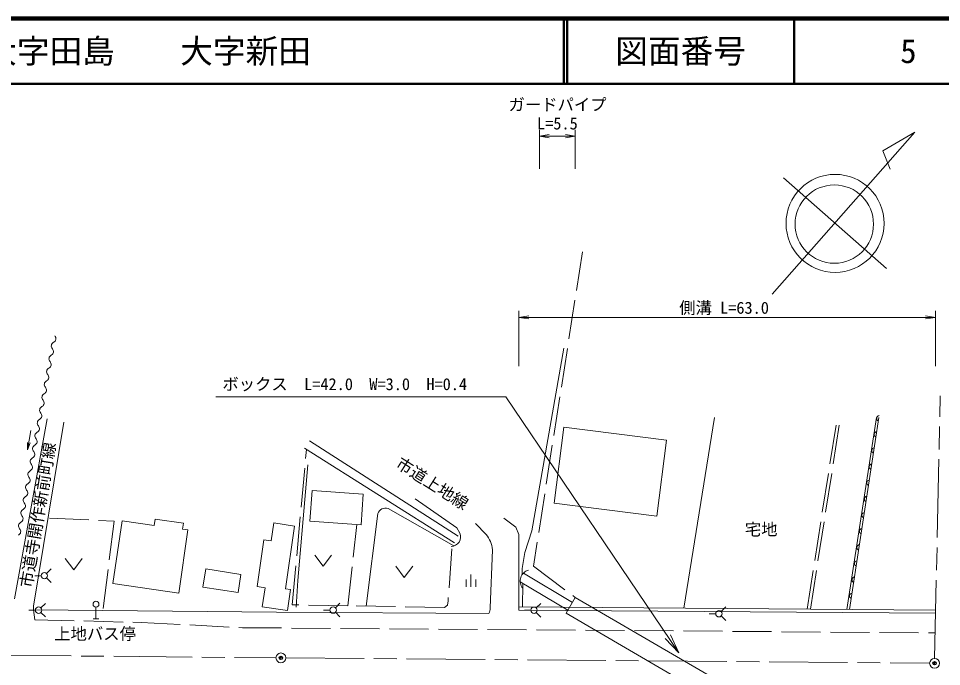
# Model space of a CAD drawing. Units: millimetres, scale not verified. Extents: x 40000 to 680000, y 20000 to 380000.
# Drawn here: x 425269 to 566561, y 280774 to 380000 of the extents above; entities that cross this region are included whole.
import ezdxf
from ezdxf.enums import TextEntityAlignment as Align

# ---------------------------------------------------------------- set-up
doc = ezdxf.new("R2010")
doc.units = ezdxf.units.MM
doc.header["$LTSCALE"] = 1000
doc.header["$PDMODE"] = 32
doc.header["$PDSIZE"] = 500
doc.linetypes.add('CHAIN', pattern=[18.5, 12, -1.5, 3.5, -1.5])
doc.linetypes.add('DASHED', pattern=[7.5, 6, -1.5])
for name, color, linetype, lineweight in [('M-BGD', 7, 'Continuous', 13), ('M-BGD-EXST', 7, 'Continuous', 13), ('M-BMK', 2, 'CHAIN', 13), ('M-BMK-SRVR', 3, 'Continuous', 13), ('M-STR-HTXT', 7, 'Continuous', 13), ('M-STR-STR1', 1, 'Continuous', 13), ('M-TTL', 2, 'Continuous', 140), ('M-TTL-LINE', 7, 'Continuous', 50), ('M-TTL-TXT', 7, 'Continuous', 13)]:
    doc.layers.add(name, color=color, linetype=linetype, lineweight=lineweight)
doc.layers.add('M-BMK-HTXT', color=7, linetype='Continuous')
doc.layers.add('M-OTRS', color=6, linetype='Continuous')
doc.styles.add('ＭＳ ゴシック', font='')
doc.styles.get('ＭＳ ゴシック').set_extended_font_data('MS Gothic')

# ---------------------------------------------------------------- blocks, each defined once
blk = doc.blocks.new('open_arrow')
at = {"color": 0, "linetype": 'Continuous', "lineweight": -2}
blk.add_lwpolyline([(7.5, 1.25), (0, 0), (7.5, -1.25)], dxfattribs=at)

msp = doc.modelspace()

# ---------------------------------------------------------------- linework, layer by layer
at = {"layer": 'M-BGD', "linetype": 'DASHED'}
for p, q in [((511594, 344292), (504100, 296122)), ((545982, 289576), (550601, 318914)), ((546482, 289572), (551102, 318914)), ((467183, 290233), (469341, 314028)), ((430033, 303479), (439936, 303055)), ((439936, 303055), (438174, 289354)), ((475684, 290088), (477046, 302534)), ((491620, 298805), (491026, 290826)), ((504100, 296122), (510507, 291349)), ((475684, 290088), (467183, 290233)), ((490467, 289817), (475684, 290088)), ((490928, 290146), (490467, 289817)), ((491026, 290826), (490928, 290146)), ((427778, 287942), (427553, 289452)), ((427778, 287942), (444034, 287521)), ((444034, 287521), (459551, 286721)), ((459551, 286721), (565591, 285930))]:
    msp.add_line(p, q, dxfattribs=at)
at = {"layer": 'M-BGD'}
for p, q in [((508732, 329535), (503833, 301545)), ((429662, 318714), (424642, 291118)), ((432202, 318183), (427569, 290002)), ((531828, 318914), (527135, 289717)), ((552042, 289531), (556614, 318914)), ((552460, 289528), (556950, 318914)), ((426671, 313941), (427167, 316899)), ((507278, 305811), (508765, 317435)), ((508765, 317435), (524461, 315427)), ((469820, 315354), (492579, 300752)), ((522973, 303803), (524461, 315427)), ((469031, 314223), (491997, 299724)), ((469567, 311672), (468031, 293940)), ((469886, 303050), (470223, 307738)), ((470223, 307738), (478043, 307174)), ((477705, 302487), (478043, 307174)), ((492364, 302000), (485978, 306462)), ((507278, 305811), (522973, 303803)), ((480256, 304195), (478497, 290036)), ((481865, 304979), (491897, 299238)), ((441131, 303084), (439720, 293493)), ((441131, 303084), (446024, 302364)), ((446171, 303363), (446024, 302364)), ((446171, 303363), (450528, 302722)), ((450528, 302722), (450396, 301821)), ((464357, 302759), (463954, 300018)), ((464357, 302759), (467540, 302291)), ((469886, 303050), (477705, 302487)), ((495244, 302659), (496858, 300987)), ((499566, 303510), (501402, 302125)), ((451219, 301700), (449794, 292011)), ((450396, 301821), (451219, 301700)), ((467540, 302288), (466129, 292680)), ((492820, 301202), (492364, 302000)), ((501402, 302125), (501852, 300982)), ((501852, 300982), (501876, 289405)), ((503833, 301545), (502776, 298255)), ((462851, 300180), (461799, 293018)), ((462851, 300180), (463954, 300018)), ((497478, 289749), (497806, 298666)), ((502776, 298255), (502345, 295788)), ((453927, 295714), (453489, 292943)), ((453927, 295714), (459320, 294861)), ((502345, 295788), (502383, 294880)), ((458882, 292091), (459320, 294861)), ((468031, 293940), (467781, 289884)), ((502555, 295086), (510067, 290593)), ((439720, 293493), (449794, 292011)), ((453489, 292943), (458882, 292091)), ((461799, 293018), (463025, 292838)), ((463025, 292838), (462595, 289912)), ((466129, 292680), (466914, 292565)), ((466914, 292565), (466441, 289347)), ((502070, 293759), (509368, 289394)), ((502486, 293510), (502428, 289901)), ((427569, 290002), (427553, 289452)), ((462595, 289912), (466441, 289347)), ((501875, 289905), (565617, 289430)), ((427553, 289452), (464750, 289108)), ((497260, 288890), (464750, 289108)), ((501871, 289405), (565613, 288930))]:
    msp.add_line(p, q, dxfattribs=at)
for centre, radius, start, end in [((430365, 330973), 625, 296.54902, 42.80922), ((430006, 329005), 625, 296.54902, 42.80922), ((430923, 329855), 625, 116.54901, 222.80922), ((430565, 327887), 625, 116.54901, 222.80922), ((430207, 325919), 625, 116.54901, 222.80922), ((429648, 327037), 625, 296.54902, 42.80922), ((429290, 325070), 625, 296.54902, 42.80922), ((429848, 323952), 625, 116.54901, 222.80922), ((429490, 321984), 625, 116.54901, 222.80922), ((428931, 323102), 625, 296.54902, 42.80922), ((428573, 321135), 625, 296.54902, 42.80922), ((428215, 319167), 625, 296.54902, 42.80922), ((429132, 320016), 625, 116.54901, 222.80922), ((428773, 318049), 625, 116.54901, 222.80922), ((557069, 318770), 439, 99.80537, 242.82092), ((428415, 316081), 625, 116.54901, 222.80922), ((427856, 317199), 625, 296.54902, 42.80922), ((556691, 316299), 439, 99.80537, 242.82092), ((427498, 315232), 625, 296.54902, 42.80922), ((427140, 313264), 625, 296.54902, 42.80922), ((428057, 314113), 625, 116.54901, 222.80922), ((556314, 313828), 439, 99.80537, 242.82092), ((427698, 312146), 625, 116.54901, 222.80922), ((426781, 311296), 625, 296.54902, 42.80922), ((555936, 311356), 439, 99.80537, 242.82092), ((426423, 309329), 625, 296.54902, 42.80922), ((427340, 310178), 625, 116.54901, 222.80922), ((426982, 308210), 625, 116.54901, 222.80922), ((555559, 308885), 439, 99.80537, 242.82092), ((426623, 306243), 625, 116.54901, 222.80922), ((426065, 307361), 625, 296.54902, 42.80922), ((555181, 306414), 439, 99.80537, 242.82092), ((425706, 305393), 625, 296.54902, 42.80922), ((425348, 303426), 625, 296.54902, 42.80922), ((426265, 304275), 625, 116.54901, 222.80922), ((481470, 303747), 1294, 72.21687, 159.75593), ((554804, 303942), 439, 99.80537, 242.82092), ((425907, 302308), 625, 116.54901, 222.80922), ((424990, 301458), 625, 296.54902, 42.80922), ((491480, 300633), 1455, 271.10521, 23.01738), ((493897, 298424), 3916, 3.54839, 40.89232), ((554426, 301471), 439, 99.80537, 242.82092), ((554048, 299000), 439, 99.80537, 242.82092), ((553671, 296528), 439, 99.80537, 242.82092), ((503777, 293886), 1712, 104.31918, 220.46274), ((553293, 294057), 439, 99.80537, 242.82092), ((552916, 291586), 439, 99.80537, 242.82092), ((495601, 289768), 1877, 332.09925, 359.42719)]:
    msp.add_arc(centre, radius, start, end, dxfattribs=at)
at = {"layer": 'M-BGD-EXST'}
for p, q in [((432440, 297292), (433737, 295563)), ((435033, 297292), (433737, 295563)), ((470616, 297847), (471913, 296118)), ((473210, 297847), (471913, 296118)), ((429574, 295031), (430269, 295727)), ((483033, 296124), (484330, 294395)), ((485627, 296124), (484330, 294395)), ((428735, 294684), (427751, 294684)), ((429574, 294336), (430269, 293640)), ((493773, 294120), (493773, 292996)), ((494522, 294870), (494522, 292996)), ((495272, 292996), (495272, 294120)), ((428701, 289754), (429396, 290449)), ((437137, 289871), (437137, 288081)), ((473790, 289770), (474485, 290465)), ((504529, 289743), (505225, 290439)), ((532836, 289208), (533532, 289904)), ((427861, 289406), (426878, 289406)), ((428701, 289058), (429396, 288363)), ((472950, 289422), (471967, 289422)), ((473790, 289074), (474485, 288379)), ((503690, 289396), (502707, 289396)), ((504529, 289048), (505225, 288353)), ((531997, 288861), (531013, 288861)), ((532836, 288513), (533532, 287817)), ((437585, 288081), (436690, 288081))]:
    msp.add_line(p, q, dxfattribs=at)
for centre, radius in [((429226, 294684), 492), ((428353, 289406), 492), ((437137, 290318), 447), ((473442, 289422), 492), ((504182, 289396), 492), ((532488, 288861), 492)]:
    msp.add_circle(centre, radius, dxfattribs=at)
at = {"layer": 'M-BMK'}
for p, q in [((565507, 282024), (566366, 322203)), ((365847, 283021), (464685, 282109)), ((466185, 282096), (564741, 281280))]:
    msp.add_line(p, q, dxfattribs=at)
at = {"layer": 'M-BMK-SRVR'}
for p, q in [((540651, 337770), (562471, 362566)), ((562471, 362566), (557567, 359726)), ((557567, 359726), (558691, 356944)), ((542348, 355592), (558113, 341719))]:
    msp.add_line(p, q, dxfattribs=at)
for centre, radius in [((550262, 348627), 7500), ((550151, 348515), 6000), ((465435, 282102), 750), ((565491, 281274), 750)]:
    msp.add_circle(centre, radius, dxfattribs=at)
at = {"layer": 'M-OTRS'}
for p in [(465435, 282102), (565491, 281274)]:
    msp.add_point(p, dxfattribs=at)
at = {"layer": 'M-STR-HTXT'}
for p, q in [((505007, 356959), (505007, 362959)), ((505007, 361959), (510507, 361959)), ((510507, 356959), (510507, 362959)), ((501875, 326738), (501875, 335238)), ((565613, 326738), (565613, 335238)), ((501875, 334238), (565613, 334238))]:
    msp.add_line(p, q, dxfattribs=at)
msp.add_lwpolyline([(526363, 282862), (499876, 322045), (455488, 322045)], dxfattribs=at)
at = {"layer": 'M-STR-STR1'}
for p, q in [((509099, 288933), (510507, 291349)), ((510507, 291349), (546730, 270241)), ((509099, 288933), (545322, 267826))]:
    msp.add_line(p, q, dxfattribs=at)
at = {"layer": 'M-TTL'}
msp.add_line((680000, 380000), (40000, 380000), dxfattribs=at)
at = {"layer": 'M-TTL-LINE'}
for p, q in [((508747, 380000), (508747, 370000)), ((509247, 380000), (509247, 370000)), ((543997, 380000), (543997, 370000)), ((40000, 370000), (680000, 370000))]:
    msp.add_line(p, q, dxfattribs=at)

# ---------------------------------------------------------------- block references
at = {"layer": 'M-BGD', "xscale": 150, "yscale": 150, "rotation": 80.5}
msp.add_blockref('open_arrow', (426671, 313941), dxfattribs=at)
at = {"layer": 'M-STR-HTXT', "xscale": 200, "yscale": 200}
for p in [(505007, 361959), (501875, 334238)]:
    msp.add_blockref('open_arrow', p, dxfattribs=at)
at = {"layer": 'M-STR-HTXT'}
for p, xscale, yscale, rotation in [((510507, 361959), 200, 200, 180), ((565613, 334238), 200, 200, 180), ((526363, 282862), 400, 400, 124.1)]:
    msp.add_blockref('open_arrow', p, dxfattribs=dict(at, xscale=xscale, yscale=yscale, rotation=rotation))

# ---------------------------------------------------------------- texts
at = {"layer": 'M-BGD-EXST', "style": 'ＭＳ ゴシック'}
msp.add_text('宅地', height=1833, dxfattribs=at).set_placement((538954, 301781), align=Align.MIDDLE_CENTER)
at = {"layer": 'M-BMK-HTXT', "style": 'ＭＳ ゴシック'}
for s, rotation, p in [('市道寺開作新前町線', 80.577, (427846, 292647)), ('市道上地線', 327.527, (482562, 310935))]:
    msp.add_text(s, height=1833, rotation=rotation, dxfattribs=at).set_placement(p, align=Align.BOTTOM_LEFT)
msp.add_text('上地バス停', height=1833, dxfattribs=at).set_placement((436993, 285799), align=Align.MIDDLE_CENTER)
at = {"layer": 'M-STR-HTXT', "style": 'ＭＳ ゴシック'}
msp.add_text('ガードパイプ', height=1833, dxfattribs=at).set_placement((507784, 366815), align=Align.MIDDLE_CENTER)
for s, p in [('L=5.5', (507757, 362459)), ('側溝 L=63.0', (533277, 334238))]:
    msp.add_text(s, height=1833, dxfattribs=at).set_placement(p, align=Align.BOTTOM_CENTER)
msp.add_text('ボックス\u3000L=42.0\u3000W=3.0\u3000H=0.4', height=1833, dxfattribs=at).set_placement((456488, 322545), align=Align.BOTTOM_LEFT)
at = {"layer": 'M-TTL-TXT', "style": 'ＭＳ ゴシック'}
msp.add_text('防府市大字田島\u3000\u3000大字新田', height=3666, dxfattribs=at).set_placement((405024, 375000), align=Align.MIDDLE_LEFT)
for s, p in [('図面番号', (526622, 375000)), ('5', (561497, 375000))]:
    msp.add_text(s, height=3666, dxfattribs=at).set_placement(p, align=Align.MIDDLE_CENTER)

doc.saveas('drawing.dxf')
